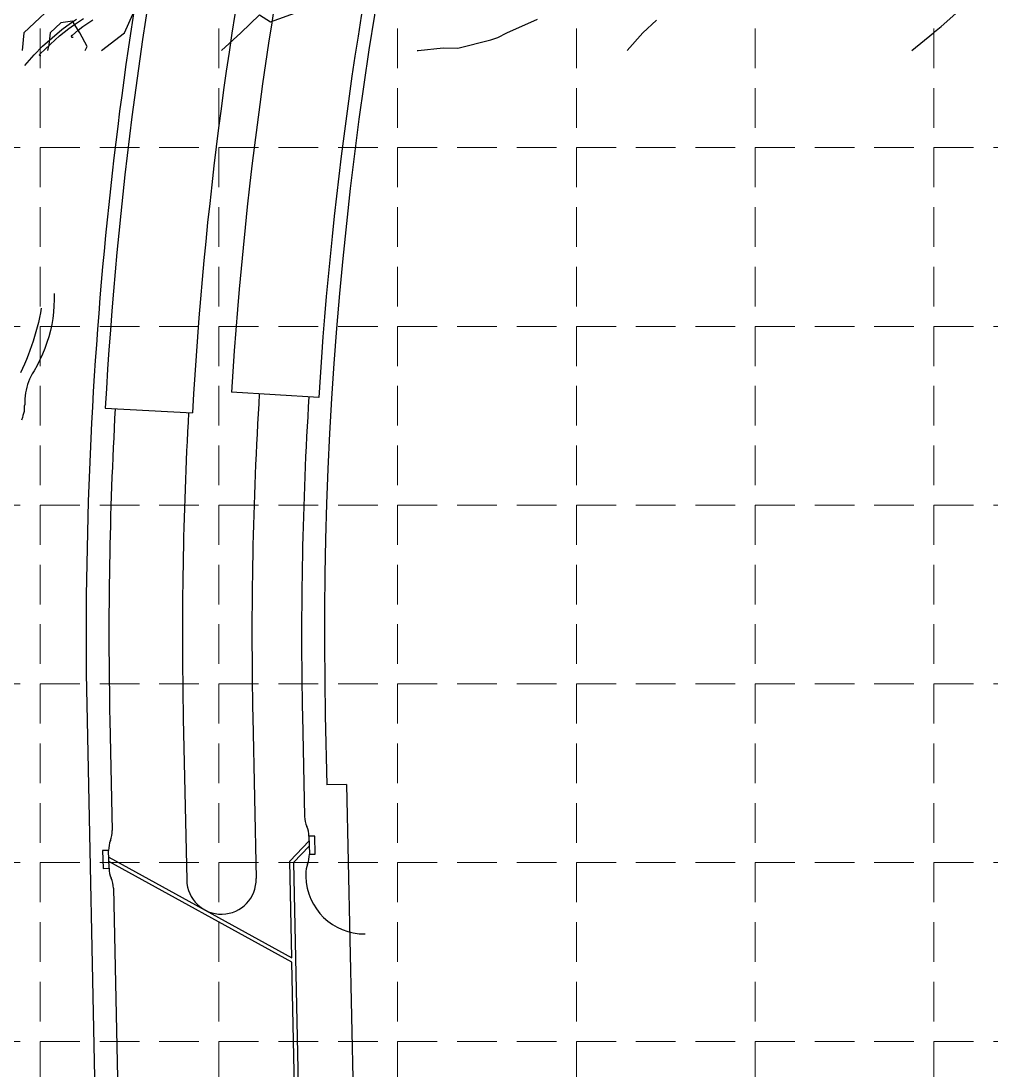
# Model space of a CAD drawing. Header units: inches. Extents: x 2468851 to 2474620, y 7110473 to 7114082.
# Drawn here: x 2473526 to 2474014, y 7111723 to 7112251 of the extents above; entities that cross this region are included whole.
import ezdxf

# ---------------------------------------------------------------- set-up
doc = ezdxf.new("R2010")
doc.units = ezdxf.units.IN
doc.header["$MEASUREMENT"] = 0
doc.linetypes.add('HIDDEN', pattern=[0.375, 0.25, -0.125])
for name, color, linetype in [('contours', 35, 'Continuous'), ('ex-pvmt', 7, 'Continuous'), ('ex-row', 1, 'Continuous'), ('ex-stm', 9, 'Continuous'), ('GRID', 254, 'HIDDEN'), ('SODDED LOT', 2, 'Continuous')]:
    doc.layers.add(name, color=color, linetype=linetype)

msp = doc.modelspace()

# ---------------------------------------------------------------- hatches: boundary and pattern name
at = {"layer": 'SODDED LOT', "linetype": 'Continuous'}
h = msp.add_hatch(dxfattribs=at)
h.set_pattern_fill('ANSI31', color=256, scale=40, style=0)
h.paths.add_polyline_path([(2472093.27, 7112787.68), (2472221.59, 7112787.6), (2472221.08, 7112667.42), (2472093.19, 7112666.7), (2472093.19, 7112679.12), (2472093.23, 7112787.69)])
h.paths.add_polyline_path([(2471960.54, 7112505.35), (2471959.71, 7112628.22), (2472033.69, 7112628.18), (2472034.41, 7112505.21), (2471960.54, 7112505.34)])
h.paths.add_polyline_path([(2472943.89, 7112483.19), (2472828.59, 7112440.6), (2472835.74, 7112422.59), (2472839.67, 7112413.52), (2472848.01, 7112395.55), (2472853.04, 7112385.9), (2472858.54, 7112375.56), (2472870.46, 7112355.81), (2472902.04, 7112375.66), (2472974.15, 7112421.81), (2472963.65, 7112439.45), (2472954.73, 7112457.18), (2472946.69, 7112476.09), (2472944.08, 7112483.06)])
h.paths.add_polyline_path([(2473207.06, 7112415.58), (2473209.53, 7112419.29), (2473291.23, 7112550.2), (2473277.07, 7112559.74), (2473268.68, 7112565.82), (2473245.98, 7112583.4), (2473233.38, 7112592.16), (2473227.76, 7112595.82), (2473221.45, 7112599.4), (2473212.26, 7112604.76), (2473198.38, 7112611.83), (2473179.61, 7112620.06), (2473160.96, 7112626.49), (2473143.61, 7112631.4), (2473124.73, 7112635.28), (2473119.22, 7112635.24), (2473114.46, 7112633.66), (2473110.42, 7112630.84), (2473107.89, 7112626.3), (2473106.59, 7112621.61), (2473105.41, 7112606.64), (2473105.49, 7112593.24), (2473106.92, 7112578.87), (2473109.79, 7112566.01), (2473113.82, 7112552.87), (2473118.84, 7112540.86), (2473119.62, 7112539.28), (2473125.49, 7112528.42), (2473132.54, 7112517.6), (2473154.47, 7112487.42), (2473189.13, 7112440.05), (2473207, 7112415.61)])
h.paths.add_polyline_path([(2472149.87, 7113580.61), (2472139.15, 7113587.25), (2472148.34, 7113599.5), (2472129.96, 7113617.37), (2472301.04, 7113620.95), (2472421.05, 7113670.47), (2472435.86, 7113657.7), (2472418.5, 7113656.68), (2472386.32, 7113644.43), (2472349.55, 7113630.65), (2472301.04, 7113613.8), (2472253.54, 7113608.18), (2472206.05, 7113607.67), (2472182.05, 7113606.65), (2472168.77, 7113602.57), (2472156, 7113590.31)])
h.paths.add_polyline_path([(2472770.94, 7113693.31), (2472783.83, 7113696.4), (2473029.19, 7113695.37), (2473046.2, 7113689.7), (2473045.68, 7113705.68), (2472771.46, 7113707.22)])
h.paths.add_polyline_path([(2473645.39, 7113690.66), (2473644.98, 7113704.58), (2473380.05, 7113706.22), (2473375.55, 7113692.3), (2473381.69, 7113694.76), (2473634.33, 7113693.94)])
h.paths.add_polyline_path([(2473661.81, 7113026.94), (2473687.47, 7113025.61), (2473728.46, 7113019.28), (2473771.12, 7113012.61), (2473800.78, 7113000.62), (2473816.11, 7112991.96), (2473817.62, 7112992.3), (2473826.58, 7112958.99), (2473778.33, 7112869.43), (2473754.23, 7112818.27), (2473704.86, 7112707.31), (2473675.95, 7112628.52), (2473649.37, 7112551.6), (2473609.35, 7112401.13), (2473621.99, 7112397.24), (2473660.24, 7112541.42), (2473686.99, 7112623.57), (2473721.05, 7112713.98), (2473756.54, 7112795.8), (2473776.21, 7112842.14), (2473803.69, 7112892.8), (2473821.26, 7112931.75), (2473838.19, 7112953.92), (2473843.82, 7112970.36), (2473841.57, 7112984.99), (2473834.36, 7112995.8), (2473821.75, 7113003.46), (2473803.51, 7113011.56), (2473780.76, 7113020.12), (2473754.18, 7113027.78), (2473717.91, 7113032.73), (2473683.75, 7113037.76), (2473675.22, 7113037.54), (2473668.46, 7113034.66), (2473663.02, 7113029.01)])
h.paths.add_polyline_path([(2473971.46, 7113199.84), (2473953.3, 7113211.94), (2473941.19, 7113192.09), (2473861.1, 7113065.57), (2473810.53, 7113087.5), (2473761.17, 7113101.51), (2473720.96, 7113106.99), (2473697.2, 7113110.44), (2473674.12, 7113113.74), (2473679.51, 7113105.34), (2473686.71, 7113099.95), (2473703.5, 7113097.55), (2473742.47, 7113092.16), (2473787.44, 7113083.17), (2473826.42, 7113069.98), (2473851, 7113058.59), (2473862.39, 7113053.19), (2473874.39, 7113053.49), (2473885.78, 7113058.29), (2473895.97, 7113069.68), (2473937.95, 7113137.71), (2473969.87, 7113198.61)])
h.paths.add_polyline_path([(2474189.42, 7113705.55), (2474212.71, 7113695.29), (2474173.05, 7113585.51), (2474125.46, 7113471.59), (2474078.44, 7113374.03), (2473995.24, 7113231.38), (2473980.72, 7113211.84), (2473961.73, 7113224.12), (2474019.25, 7113316.23), (2474060.01, 7113393.26), (2474123.11, 7113525), (2474155.5, 7113608.17)])
h.paths.add_polyline_path([(2472613.26, 7113048.11), (2472742.65, 7113047.89), (2472742.87, 7112984.1), (2472740.21, 7112975.02), (2472732.24, 7112966.82), (2472722.71, 7112964.61), (2472628.32, 7112964.83), (2472620.35, 7112967.71), (2472615.69, 7112974.13), (2472614.14, 7112982.33), (2472613.26, 7112995.17)])
h.paths.add_polyline_path([(2472069.94, 7112331.55), (2472070.27, 7112318.14), (2472070.57, 7112197.11), (2471996.68, 7112197.18), (2471995.85, 7112331.7), (2472070.2, 7112331.62)])
h.paths.add_polyline_path([(2472440.24, 7112197.06), (2472440.35, 7112331.72), (2472514.33, 7112331.71), (2472514.08, 7112311.45), (2472514.13, 7112197.08), (2472440.38, 7112197.08)])
h.paths.add_polyline_path([(2471733.82, 7111882.26), (2471733.82, 7111970.43), (2471868.56, 7111970.92), (2471868.33, 7111882.52), (2471840.59, 7111882.44), (2471733.92, 7111881.99)])
edge = h.paths.add_edge_path()
edge.add_line((2471343.49, 7111970.99), (2471344.1, 7111826.58))
edge.add_line((2471344.1, 7111826.58), (2471538.48, 7111827.27))
edge.add_arc((2471538.41, 7111847.27), 20, 270.2036, 360.1993)
edge.add_line((2471558.41, 7111847.34), (2471558.39, 7111971.64))
edge.add_line((2471558.39, 7111971.64), (2471343.54, 7111970.92))
edge.add_line((2471343.54, 7111970.92), (2471343.49, 7111970.99))
h.paths.add_polyline_path([(2471436.46, 7111651.34), (2471435.9, 7111795.94), (2471345.57, 7111795.65), (2471346.01, 7111779.03), (2471346.34, 7111651.2), (2471436.36, 7111651.42)])
edge = h.paths.add_edge_path()
edge.add_line((2470893.92, 7111969.77), (2470893.47, 7112114.02))
edge.add_line((2470893.47, 7112114.02), (2470801.61, 7112113.73))
edge.add_arc((2470801.67, 7112093.74), 19.99, 90.1777, 179.3767)
edge.add_line((2470781.69, 7112093.96), (2470781.61, 7112090.91))
edge.add_line((2470781.61, 7112090.91), (2470782.08, 7111968.84))
edge.add_line((2470782.08, 7111968.84), (2470894, 7111969.62))
edge.add_line((2470894, 7111969.62), (2470893.92, 7111969.77))
h.paths.add_polyline_path([(2470750.33, 7112143.41), (2470731.58, 7112143.47), (2470623.88, 7112143.12), (2470623.33, 7112319.59), (2470749.92, 7112320.06), (2470750.44, 7112143.38)])
h.paths.add_polyline_path([(2470605.1, 7111911.51), (2470605.12, 7111834.55), (2470462.4, 7111834.08), (2470462.15, 7111910.96), (2470480.76, 7111911.1), (2470605.11, 7111911.52)])

# ---------------------------------------------------------------- linework, layer by layer
at = {"layer": 'contours'}
for p, q in [((2473545.57, 7112262.67, 588), (2473526.93, 7112244.94, 588)), ((2473577.64, 7112244.94, 588), (2473585.57, 7112262.8, 588)), ((2473988.83, 7112248.2, 592), (2474005.57, 7112263.12, 592)), ((2473554.55, 7112250.57, 588), (2473557.09, 7112252.16, 588)), ((2473636.29, 7112244.94, 589), (2473645.57, 7112254.08, 589)), ((2473645.57, 7112254.08, 589), (2473651.16, 7112250.52, 589)), ((2473651.16, 7112250.52, 589), (2473665.57, 7112255.72, 589)), ((2473545.57, 7112250.06, 587), (2473540.19, 7112244.94, 587)), ((2473551.5, 7112250.86, 587), (2473545.57, 7112250.06, 587)), ((2473546.18, 7112246.65, 587), (2473548.56, 7112248.47, 587)), ((2473547.25, 7112245.31, 588), (2473549.62, 7112247.15, 588)), ((2473548.56, 7112248.47, 587), (2473551, 7112250.22, 587)), ((2473549.62, 7112247.15, 588), (2473552.05, 7112248.9, 588)), ((2473551, 7112250.22, 587), (2473553.48, 7112251.9, 587)), ((2473555.11, 7112244.94, 587), (2473551.5, 7112250.86, 587)), ((2473552.05, 7112248.9, 588), (2473554.55, 7112250.57, 588)), ((2473554.3, 7112246.25, 589), (2473556.67, 7112248.1, 589)), ((2473556.67, 7112248.1, 589), (2473559.12, 7112249.83, 589)), ((2473559.12, 7112249.83, 589), (2473561.65, 7112251.45, 589)), ((2473770.11, 7112244.94, 590), (2473785.57, 7112251.91, 590)), ((2473838.57, 7112244.94, 591), (2473845.57, 7112251.38, 591)), ((2473985.57, 7112245.45, 592), (2473988.83, 7112248.2, 592)), ((2473526.93, 7112244.94, 588), (2473526.08, 7112236.03, 588)), ((2473536.44, 7112238.18, 587), (2473546.18, 7112246.65, 587)), ((2473540.19, 7112244.94, 587), (2473539.62, 7112238.99, 587)), ((2473542.69, 7112241.42, 588), (2473544.93, 7112243.4, 588)), ((2473544.93, 7112243.4, 588), (2473547.25, 7112245.31, 588)), ((2473550.92, 7112243.27, 589), (2473551.36, 7112243.73, 589)), ((2473551.11, 7112242.66, 589), (2473550.92, 7112243.27, 589)), ((2473551.74, 7112242.54, 589), (2473551.11, 7112242.66, 589)), ((2473551.36, 7112243.73, 589), (2473551.4, 7112243.74, 589)), ((2473551.4, 7112243.74, 589), (2473554.3, 7112246.25, 589)), ((2473558.81, 7112238.17, 587), (2473555.11, 7112244.94, 587)), ((2473566, 7112236.03, 588), (2473577.64, 7112244.94, 588)), ((2473626.52, 7112236.03, 589), (2473636.29, 7112244.94, 589)), ((2473745.57, 7112237.21, 590), (2473762.14, 7112241.5, 590)), ((2473762.14, 7112241.5, 590), (2473765.57, 7112242.54, 590)), ((2473765.57, 7112242.54, 590), (2473770.11, 7112244.94, 590)), ((2473830.69, 7112236.03, 591), (2473838.57, 7112244.94, 591)), ((2473974.08, 7112236.03, 592), (2473985.02, 7112244.94, 592)), ((2473985.02, 7112244.94, 592), (2473985.57, 7112245.45, 592)), ((2473532.21, 7112233.95, 587), (2473536.44, 7112238.18, 587)), ((2473535.22, 7112234.32, 588), (2473542.69, 7112241.42, 588)), ((2473539.62, 7112238.99, 587), (2473538.87, 7112236.03, 587)), ((2473557.78, 7112236.03, 587), (2473558.81, 7112238.17, 587)), ((2473725.57, 7112236.1, 590), (2473738.12, 7112237.48, 590)), ((2473738.12, 7112237.48, 590), (2473745.57, 7112237.21, 590)), ((2473527.44, 7112228.56, 587), (2473532.21, 7112233.95, 587)), ((2473534.87, 7112233.91, 588), (2473535.16, 7112234.29, 588)), ((2473535.03, 7112233.46, 588), (2473534.87, 7112233.91, 588)), ((2473535.5, 7112233.35, 588), (2473535.03, 7112233.46, 588)), ((2473535.16, 7112234.29, 588), (2473535.22, 7112234.32, 588)), ((2473725, 7112236.03, 590), (2473725.57, 7112236.1, 590)), ((2473542.26, 7112110.59, 590), (2473542.15, 7112107.45, 590)), ((2473542.24, 7112113.73, 590), (2473542.26, 7112110.59, 590)), ((2473535.76, 7112106.41, 589), (2473535.31, 7112103.99, 589)), ((2473541.91, 7112104.32, 590), (2473541.52, 7112101.2, 590)), ((2473542.15, 7112107.45, 590), (2473541.91, 7112104.32, 590)), ((2473534.28, 7112099.19, 589), (2473533.69, 7112096.8, 589)), ((2473534.82, 7112101.58, 589), (2473534.28, 7112099.19, 589)), ((2473535.31, 7112103.99, 589), (2473534.82, 7112101.58, 589)), ((2473541.52, 7112101.2, 590), (2473541, 7112098.1, 590)), ((2473533.05, 7112094.43, 589), (2473532.38, 7112092.06, 589)), ((2473533.69, 7112096.8, 589), (2473533.05, 7112094.43, 589)), ((2473540.34, 7112095.03, 590), (2473539.55, 7112091.99, 590)), ((2473541, 7112098.1, 590), (2473540.34, 7112095.03, 590)), ((2473531.65, 7112089.72, 589), (2473530.88, 7112087.38, 589)), ((2473532.38, 7112092.06, 589), (2473531.65, 7112089.72, 589)), ((2473538.63, 7112088.99, 590), (2473537.58, 7112086.03, 590)), ((2473539.55, 7112091.99, 590), (2473538.63, 7112088.99, 590)), ((2473530.07, 7112085.07, 589), (2473529.21, 7112082.76, 589)), ((2473530.88, 7112087.38, 589), (2473530.07, 7112085.07, 589)), ((2473536.39, 7112083.12, 590), (2473535.09, 7112080.26, 590)), ((2473537.58, 7112086.03, 590), (2473536.39, 7112083.12, 590)), ((2473527.35, 7112078.21, 589), (2473526.36, 7112075.96, 589)), ((2473528.3, 7112080.48, 589), (2473527.35, 7112078.21, 589)), ((2473529.21, 7112082.76, 589), (2473528.3, 7112080.48, 589)), ((2473535.09, 7112080.26, 590), (2473533.65, 7112077.47, 590)), ((2473526.36, 7112075.96, 589), (2473525.32, 7112073.74, 589)), ((2473531.18, 7112073.24, 590), (2473530.51, 7112071.95, 590)), ((2473532.1, 7112074.74, 590), (2473531.18, 7112073.24, 590)), ((2473533.65, 7112077.47, 590), (2473532.1, 7112074.74, 590)), ((2473528.88, 7112067.89, 590), (2473528.46, 7112066.49, 590)), ((2473529.36, 7112069.27, 590), (2473528.88, 7112067.89, 590)), ((2473529.9, 7112070.62, 590), (2473529.36, 7112069.27, 590)), ((2473530.51, 7112071.95, 590), (2473529.9, 7112070.62, 590)), ((2473527.63, 7112062.2, 590), (2473527.49, 7112060.74, 590)), ((2473527.84, 7112063.64, 590), (2473527.63, 7112062.2, 590)), ((2473528.12, 7112065.07, 590), (2473527.84, 7112063.64, 590)), ((2473528.46, 7112066.49, 590), (2473528.12, 7112065.07, 590)), ((2473527.42, 7112057.83, 590), (2473527.16, 7112057.04, 590)), ((2473527.16, 7112057.04, 590), (2473527.16, 7112057.04, 590)), ((2473527.16, 7112057.04, 590), (2473527.16, 7112056.13, 590)), ((2473527.49, 7112060.74, 590), (2473527.42, 7112059.29, 590)), ((2473527.42, 7112059.29, 590), (2473527.42, 7112057.83, 590)), ((2473526.53, 7112052.23, 590), (2473526.26, 7112051.32, 590)), ((2473526.8, 7112053.32, 590), (2473526.53, 7112052.23, 590)), ((2473527.07, 7112054.32, 590), (2473526.8, 7112053.32, 590)), ((2473527.16, 7112055.41, 590), (2473527.07, 7112054.32, 590)), ((2473527.16, 7112056.13, 590), (2473527.16, 7112055.41, 590)), ((2473526.26, 7112051.32, 590), (2473525.74, 7112050, 590))]:
    msp.add_line(p, q, dxfattribs=at)
at = {"layer": 'ex-pvmt'}
for p, q in [((2473675.48, 7112061.44), (2473631.56, 7112064.13)), ((2473567.98, 7112056.01), (2473611.91, 7112053.57)), ((2473570.27, 7111898.96), (2473571.45, 7111843.37)), ((2473607.27, 7111899.74), (2473608.98, 7111818.38)), ((2473642.26, 7111900.48), (2473643.98, 7111819.12)), ((2473667.25, 7111901.01), (2473668.32, 7111850.41)), ((2473668.94, 7111821.42), (2473668.96, 7111820.14)), ((2473572.06, 7111814.37), (2473581.35, 7111374.47))]:
    msp.add_line(p, q, dxfattribs=at)
at = {"layer": 'ex-pvmt', "color": 5, "flags": 128}
for points in [[(2473673.53, 7111840.52), (2473670.53, 7111840.46), (2473670.72, 7111831.46), (2473673.72, 7111831.52)], [(2473569.66, 7111833.33), (2473566.66, 7111833.26), (2473566.85, 7111824.26), (2473569.85, 7111824.33)]]:
    msp.add_lwpolyline(points, close=True, dxfattribs=at)
at = {"layer": 'ex-pvmt'}
for centre, radius, start, end in [((2475618.71, 7111942.22), 1990.89, 166.91585, 176.48927), ((2475618.71, 7111942.22), 1946.89, 166.91585, 176.48929), ((2475618.71, 7111942.22), 2053.89, 168.05438, 176.8241), ((2475618.71, 7111942.22), 2009.89, 168.05438, 176.8241), ((2475618.71, 7111942.22), 1976.89, 176.48928, 181.20985), ((2475618.71, 7111942.22), 1951.89, 176.48929, 181.20985), ((2475618.71, 7111942.22), 2048.89, 176.8241, 181.20985), ((2475618.71, 7111942.22), 2011.89, 176.8241, 181.20985), ((2473681.32, 7111850.68), 13, 181.2116, 203.8209), ((2473657.54, 7111840.18), 13, 1.2099, 23.8209), ((2473558.45, 7111843.09), 13, 338.59, 1.2099), ((2473582.66, 7111833.6), 13, 158.59, 181.2099), ((2473657.73, 7111831.18), 13, 338.6039, 1.2099), ((2473582.85, 7111824.6), 13, 181.2099, 203.8297), ((2473681.93, 7111821.7), 13, 158.6039, 181.2116), ((2473559.06, 7111814.1), 13, 1.2099, 23.8297), ((2473626.48, 7111818.75), 17.5, 271.2099, 1.2099), ((2473698.46, 7111820.76), 29.5, 181.209, 270.5705), ((2473698.46, 7111820.76), 29.5, 181.209, 270.5705), ((2473626.48, 7111818.75), 17.5, 181.2099, 271.2099)]:
    msp.add_arc(centre, radius, start, end, dxfattribs=at)
at = {"layer": 'ex-row', "color": 7}
for p, q in [((2473558.78, 7111898.75), (2473567.65, 7111478.7)), ((2473678.75, 7111901.25), (2473679.49, 7111866.38)), ((2473689.49, 7111866.6), (2473679.49, 7111866.38)), ((2473689.49, 7111866.6), (2473700.14, 7111362.29))]:
    msp.add_line(p, q, dxfattribs=at)
for centre, radius, start, end in [((2475618.88, 7111942.19), 1940.57, 147.82227, 181.20871), ((2475618.71, 7111942.22), 2060.39, 167.17304, 181.20896)]:
    msp.add_arc(centre, radius, start, end, dxfattribs=at)
at = {"layer": 'ex-stm', "color": 5}
for points in [[(2473680.09, 7111373.31), (2473562.51, 7111486.03), (2473561.98, 7111511.12), (2473591.66, 7111482.66), (2473609.42, 7111501.19, 0.198912), (2473664.74, 7111643.13), (2473661.91, 7111777.09), (2473569.78, 7111827.72), (2473569.73, 7111829.93), (2473661.87, 7111779.3), (2473660.84, 7111827.95), (2473670.58, 7111838.12), (2473670.64, 7111835.41)], [(2473670.64, 7111835.41), (2473662.77, 7111827.2), (2473666.65, 7111643.17, -0.198912), (2473610.81, 7111499.86), (2473593.05, 7111481.34), (2473690.68, 7111387.74), (2473726.22, 7111368.21), (2473726.66, 7111347.72), (2473680.09, 7111373.31), (2473680.09, 7111373.31)]]:
    msp.add_lwpolyline(points, format="xyb", dxfattribs=at)
at = {"layer": 'GRID', "color": 252, "linetype": 'HIDDEN', "lineweight": 0, "ltscale": 80}
for p, q in [((2473535.16, 7113987.19), (2473535.16, 7110836.8)), ((2473625.16, 7113987.19), (2473625.16, 7110836.8)), ((2473715.16, 7113987.19), (2473715.16, 7110836.8)), ((2473805.16, 7113987.19), (2473805.16, 7110836.8)), ((2473895.16, 7113987.19), (2473895.16, 7110836.8)), ((2473985.16, 7113987.19), (2473985.16, 7110836.8)), ((2468945.16, 7112187.19), (2474525.16, 7112187.19)), ((2468945.16, 7112097.19), (2474525.16, 7112097.19)), ((2468945.16, 7112007.19), (2474525.16, 7112007.19)), ((2468945.16, 7111917.19), (2474525.16, 7111917.19)), ((2468945.16, 7111827.19), (2474525.16, 7111827.19)), ((2468945.16, 7111737.19), (2474525.16, 7111737.19))]:
    msp.add_line(p, q, dxfattribs=at)

doc.saveas('drawing.dxf')
